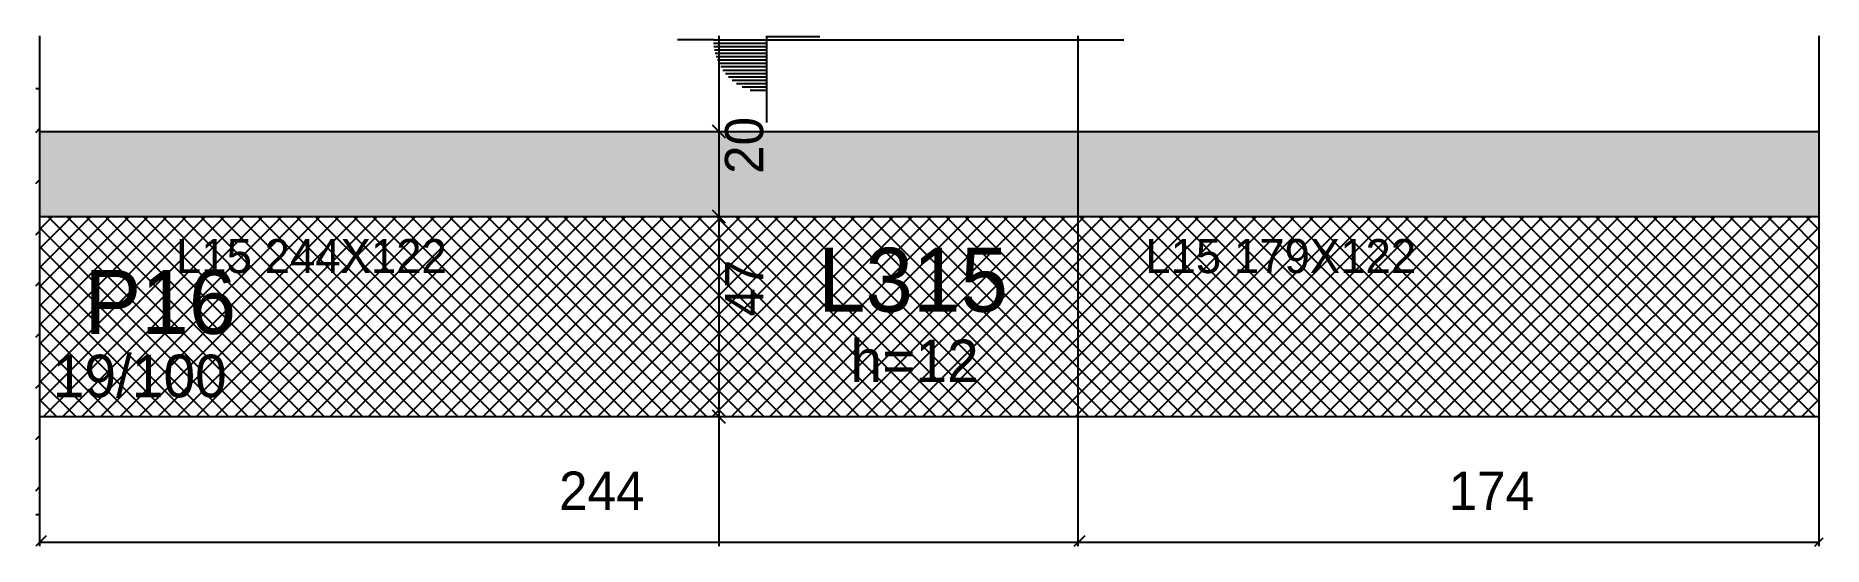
# Model space of a CAD drawing. Header units: metres. Extents: x 5351 to 5771, y 2372 to 2492.
import ezdxf

# ---------------------------------------------------------------- set-up
doc = ezdxf.new("R2010")
doc.units = ezdxf.units.M
for name, color, linetype in [('3', 7, 'Continuous'), ('4', 7, 'Continuous'), ('7', 7, 'Continuous'), ('AUX00', 7, 'Continuous'), ('Hachura', 7, 'Continuous'), ('Painéis', 7, 'Continuous')]:
    doc.layers.add(name, color=color, linetype=linetype)

msp = doc.modelspace()

# ---------------------------------------------------------------- hatches: boundary and pattern name
at = {"layer": 'Hachura'}
h = msp.add_hatch(color=7, dxfattribs=at)
h.dxf.hatch_style = 1
h.paths.add_polyline_path([(5352.07, 2449.94), (5770.07, 2449.94), (5770.07, 2469.94), (5352.07, 2469.94), (5352.07, 2449.94)])
h = msp.add_hatch(dxfattribs=at)
h.set_pattern_fill('ANSI37')
h.paths.add_polyline_path([(5770.07, 2449.94), (5352.07, 2449.94), (5352.07, 2402.94), (5770.07, 2402.94), (5770.07, 2449.94)])

# ---------------------------------------------------------------- linework, layer by layer
at = {"layer": '3', "color": 3, "lineweight": 25}
for p, q in [((5510.33, 2491.42), (5501.9, 2491.42)), ((5510.33, 2491.42), (5535.33, 2491.42)), ((5522.83, 2490.62), (5510.33, 2490.62)), ((5522.83, 2492.4), (5522.83, 2478.92)), ((5522.83, 2492.21), (5535.33, 2492.21)), ((5535.33, 2491.42), (5606.75, 2491.42)), ((5522.83, 2489.83), (5510.43, 2489.83)), ((5522.83, 2489.04), (5510.56, 2489.04)), ((5522.83, 2488.24), (5510.74, 2488.24)), ((5522.83, 2487.45), (5510.98, 2487.45)), ((5522.83, 2486.66), (5511.27, 2486.66)), ((5522.83, 2485.87), (5511.63, 2485.87)), ((5522.83, 2485.07), (5512.06, 2485.07)), ((5522.83, 2484.28), (5512.57, 2484.28)), ((5522.83, 2483.49), (5513.17, 2483.49)), ((5522.83, 2482.69), (5513.88, 2482.69)), ((5522.83, 2481.9), (5514.72, 2481.9)), ((5522.83, 2481.11), (5515.76, 2481.11)), ((5522.83, 2480.32), (5517.08, 2480.32)), ((5522.83, 2479.52), (5518.98, 2479.52)), ((5522.83, 2478.92), (5522.83, 2472.05)), ((5351.1, 2469.69), (5352.07, 2470.66)), ((5351.1, 2457.67), (5352.07, 2458.64)), ((5351.1, 2445.65), (5352.07, 2446.62)), ((5351.1, 2433.63), (5352.07, 2434.6)), ((5351.1, 2421.61), (5352.07, 2422.58)), ((5351.1, 2409.59), (5352.07, 2410.56)), ((5351.1, 2397.57), (5352.07, 2398.53)), ((5351.1, 2385.55), (5352.07, 2386.51))]:
    msp.add_line(p, q, dxfattribs=at)
for points in [[(5352.07, 2479.94), (5352.07, 2492.4)], [(5770.07, 2492.4), (5770.07, 2372.5)], [(5352.07, 2372.5), (5352.07, 2379.94)]]:
    msp.add_lwpolyline(points, dxfattribs=at)
at = {"layer": '7', "color": 7, "lineweight": 25}
for points in [[(5352.07, 2479.94), (5351.1, 2479.94)], [(5352.07, 2379.94), (5352.07, 2479.94)], [(5351.1, 2379.94), (5352.07, 2379.94)]]:
    msp.add_lwpolyline(points, dxfattribs=at)
at = {"layer": 'Painéis', "color": 4, "lineweight": 25}
for p, q in [((5511.62, 2492.4), (5511.62, 2469.94)), ((5511.62, 2469.94), (5511.62, 2449.94)), ((5511.62, 2449.94), (5511.62, 2402.94)), ((5511.62, 2402.94), (5511.62, 2372.5)), ((5352.07, 2373.48), (5596.07, 2373.48)), ((5596.07, 2373.48), (5770.07, 2373.48))]:
    msp.add_line(p, q, dxfattribs=at)
at = {"layer": 'Painéis', "color": 200, "lineweight": 25}
for p, q in [((5596.07, 2372.5), (5596.07, 2492.4)), ((5352.07, 2469.94), (5770.07, 2469.94)), ((5352.07, 2449.94), (5770.07, 2449.94)), ((5352.07, 2402.94), (5770.07, 2402.94))]:
    msp.add_line(p, q, dxfattribs=at)
at = {"layer": 'Painéis', "color": 0, "lineweight": 25}
for p, q in [((5510.12, 2471.44), (5513.12, 2468.44)), ((5513.12, 2468.44), (5510.12, 2471.44)), ((5510.12, 2451.44), (5513.12, 2448.44)), ((5513.12, 2448.44), (5510.12, 2451.44)), ((5510.12, 2404.44), (5513.12, 2401.44)), ((5513.12, 2401.44), (5510.12, 2404.44)), ((5353.57, 2374.98), (5351.1, 2372.51)), ((5595.09, 2372.5), (5597.57, 2374.98)), ((5597.57, 2374.98), (5595.09, 2372.5)), ((5769.09, 2372.5), (5771.1, 2374.51))]:
    msp.add_line(p, q, dxfattribs=at)

# ---------------------------------------------------------------- texts
at = {"layer": '3', "color": 3, "lineweight": 25}
for s, p in [('h=12', (5542.54, 2411.04)), ('19/100', (5355.08, 2407.49))]:
    msp.add_text(s, height=10, dxfattribs=at).set_placement(p)
at = {"layer": '4', "color": 4, "lineweight": 25}
for s, p in [('L315', (5534.9, 2427.59)), ('P16', (5362.51, 2422.38))]:
    msp.add_text(s, height=15, dxfattribs=at).set_placement(p)
at = {"layer": 'AUX00', "color": 7, "lineweight": 25}
for s, p in [('L15^J244X122', (5384.04, 2436.65)), ('L15^J179X122', (5611.79, 2436.65))]:
    msp.add_text(s, height=8, dxfattribs=at).set_placement(p)
at = {"layer": 'Painéis', "color": 240, "lineweight": 25}
for s, p in [('20', (5522.03, 2459.94)), ('47', (5522.06, 2426.44))]:
    msp.add_text(s, height=9, rotation=90, dxfattribs=at).set_placement(p)
for s, p in [('244', (5474.07, 2381.04)), ('174', (5683.07, 2381.04))]:
    msp.add_text(s, height=9, dxfattribs=at).set_placement(p)

doc.saveas('drawing.dxf')
